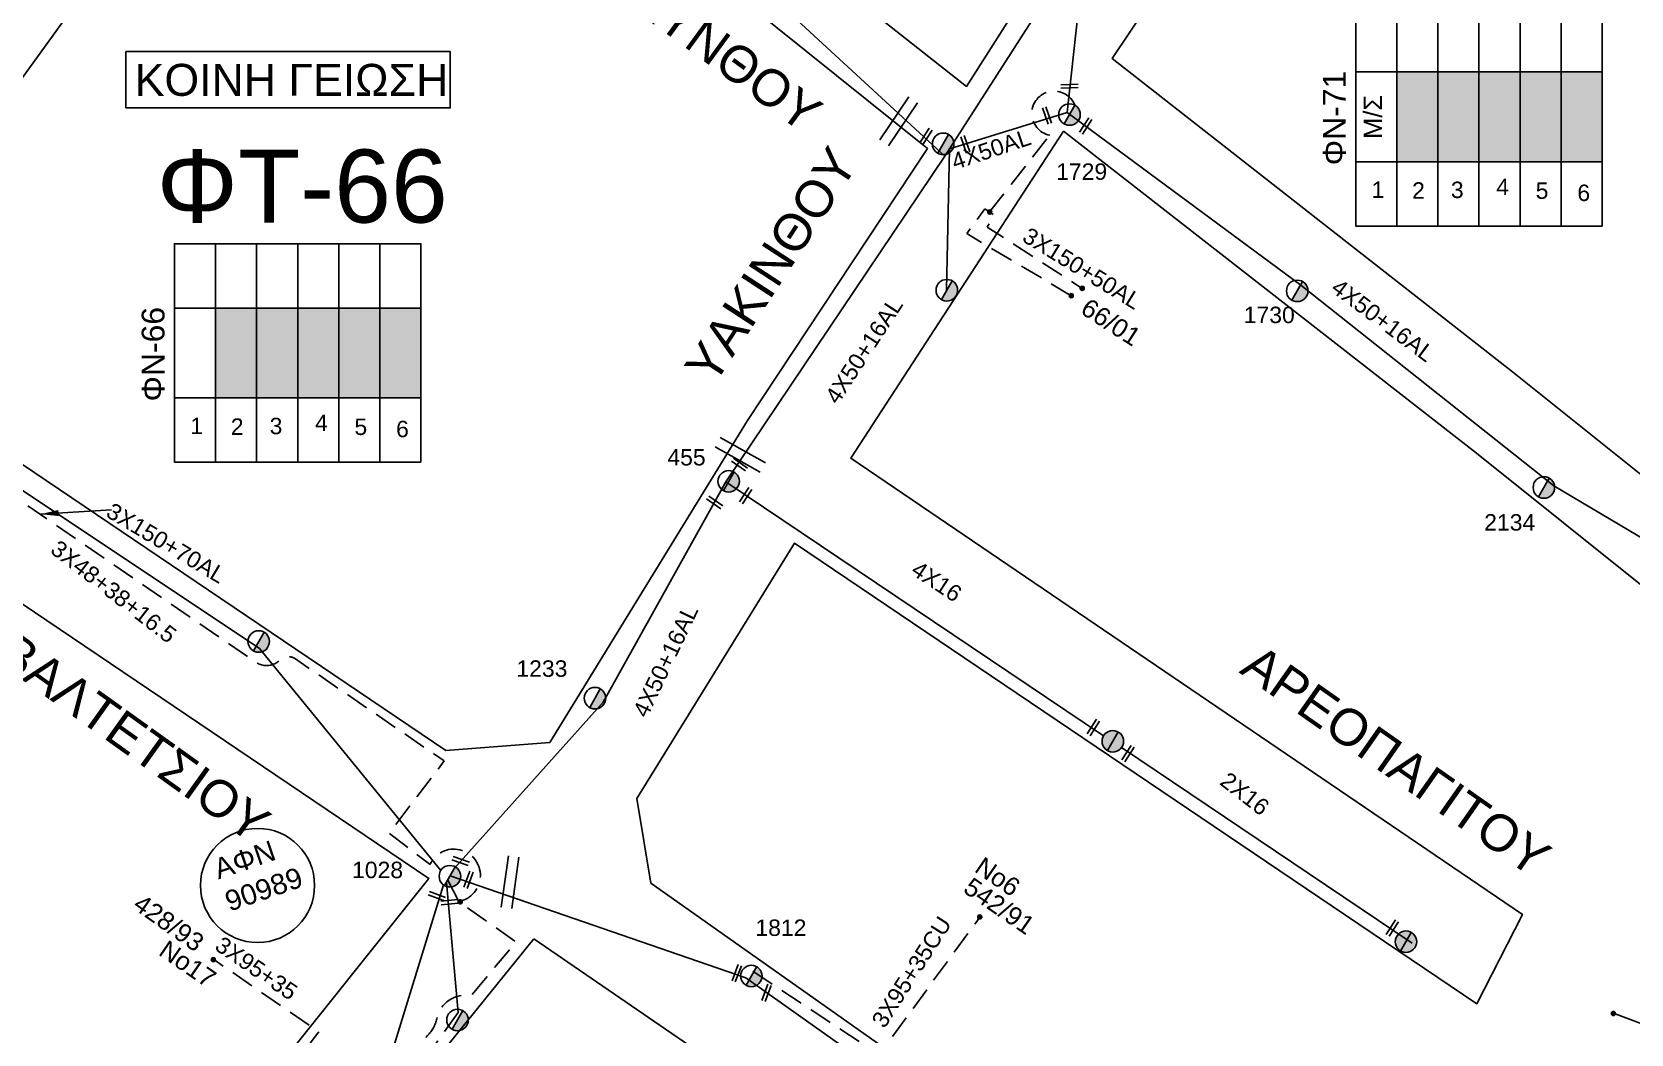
# Model space of a CAD drawing. Header units: millimetres. Extents: x 5010 to 7184, y -101 to 935.
# Drawn here: x 6475.4 to 6650.5, y 704.7 to 814.5 of the extents above; entities that cross this region are included whole.
import ezdxf
from ezdxf.enums import TextEntityAlignment as Align

# ---------------------------------------------------------------- set-up
doc = ezdxf.new("R2010")
doc.units = ezdxf.units.MM
doc.linetypes.add('DASHED', pattern=[19.05, 12.7, -6.35])
for name, color, linetype in [('Άγνωστα', 7, 'Continuous'), ('Ασφαλειοκιβώτια Χ.Τ 6 αναχωρήσεων', 7, 'Continuous'), ('Γέφυρες Εναερίου Δικτύου', 7, 'Continuous'), ('Γυμνά εναέρια ΧΤ (3Φ)   4x50AL', 7, 'Continuous'), ('Γυμνά εναέρια ΧΤ και ΦΟΠ (3Φ)   4x50+16AL', 7, 'Continuous'), ('Εναέρια παροχή ΧΤ 4x16', 7, 'SYN_LINE'), ('Επιγραφές - Σχήματα', 7, 'Continuous'), ('Καλώδια ΧΤ   3x150+50AL', 7, 'DASHED'), ('Καλώδια ΧΤ   3x150+70AL', 7, 'DASHED'), ('Καλώδια ΧΤ   3x48+38+16.5', 7, 'DASHED'), ('Καλώδια ΧΤ   3x95+35CU', 7, 'DASHED'), ('Μηχανική τομή', 7, 'Continuous'), ('Στύλος Ξύλινος', 7, 'Continuous'), ('Στύλος Ξύλινος @ 1', 7, 'Continuous'), ('Στύλος ΦΜ', 7, 'Continuous'), ('Στύλος ΦΜ @ 1', 7, 'Continuous'), ('Συνδέσεις', 7, 'Continuous'), ('Συνεστραμμένα ΧΤ   3x70+54.6+25AL', 7, 'SYN_LINE'), ('Τομή', 7, 'Continuous'), ('Υπόβαθρο ΔΕΗ', 7, 'Continuous')]:
    doc.layers.add(name, color=color, linetype=linetype)
doc.styles.get("Standard").update_dxf_attribs({"font": 'arial.ttf'})
doc.linetypes.add('SYN_LINE', pattern='A,0.5,-0.0001,["/\\/\\/\\/",Standard,S=0.1,R=0,X=0,Y=-0.05],-0.25', length=0.7501)
doc.dimstyles.new('ISO-25', dxfattribs={"dimtxt": 2.5, "dimasz": 2.5, "dimexe": 1.25, "dimexo": 0.625, "dimtad": 1, "dimtxsty": 'Standard', "dimcen": 2.5, "dimaunit": 2, "dimazin": 0, "dimtfac": 1, "dimtmove": 0, "dimatfit": 3, "dimfxl": 1, "dimarcsym": 0})

# ---------------------------------------------------------------- blocks, each defined once
blk = doc.blocks.new('ΑΣΦΑΛΕΙΟΚΙΒΩΤΙΟ ΥΠΟΣΤΑΘΜΟΥ 6 ΑΝΑΧΩΡΗΣΕΩΝ')
at = {"layer": 'Ασφαλειοκιβώτια Χ.Τ 6 αναχωρήσεων', "ltscale": 40}
for p, q in [((-23.91, 27), (23.91, 27)), ((-9.83, 27), (-9.83, -27)), ((9.83, 27), (9.83, -27)), ((-23.91, 18), (23.91, 18)), ((-23.91, 9), (23.91, 9)), ((-23.91, 0), (23.91, 0)), ((-23.91, -9), (23.91, -9)), ((-23.91, -18), (23.91, -18))]:
    blk.add_line(p, q, dxfattribs=at)
at = {"layer": 'Ασφαλειοκιβώτια Χ.Τ 6 αναχωρήσεων'}
blk.add_lwpolyline([(-23.91, -27), (23.91, -27), (23.91, 27), (-23.91, 27)], close=True, dxfattribs=at)
for s, p in [('1', (-17.75, 23.52)), ('2', (-17.93, 14.66)), ('3', (-17.79, 6.15)), ('4', (-17.11, -3.79)), ('5', (-17.96, -12.42)), ('6', (-18.44, -21.55))]:
    blk.add_text(s, height=3.6, rotation=270, dxfattribs=at).set_placement(p)
at = {"layer": 'Ασφαλειοκιβώτια Χ.Τ 6 αναχωρήσεων', "ltscale": 40}
for tag, height, p in [('ΟΝΟΜΑ', 5, (-0.27, 31.68)), ('ΚΕΙΜΕΝΟ 1', 2, (16.95, 22.41)), ('ΚΕΙΜΕΝΟ 2', 2, (16.95, 13.71)), ('ΚΕΙΜΕΝΟ 3', 2, (16.95, 4.31)), ('ΚΕΙΜΕΝΟ 4', 2, (16.95, -4.67)), ('ΚΕΙΜΕΝΟ 5', 2, (16.95, -13.51)), ('ΚΕΙΜΕΝΟ 6', 2, (16.95, -22.43)), ('ΣΧ', 2, (-0.21, -29.21))]:
    blk.add_attdef(tag, text='', height=height, dxfattribs=at).set_placement(p, align=Align.MIDDLE_CENTER)
blk = doc.blocks.new('ΥΠΑΡΧΩΝ ΤΣΙΜΕΝΤΕΝΙΟΣ ΣΤΥΛΟΣ')
at = {"layer": 'Στύλος ΦΜ'}
blk.add_hatch(color=256, dxfattribs=at).paths.add_polyline_path([(-1.29, -2.28, 0.574793), (2.62, 0, 0.268822), (1.3, 2.27)])
blk.add_line((-1.29, -2.28), (1.3, 2.27), dxfattribs=at)
blk.add_circle((0, 0), 2.62, dxfattribs=at)
at = {"layer": 'Στύλος ΦΜ', "flags": 4}
for tag, p in [('ΑΡΙΘΜΟΣ', (-4.68, 8.05)), ('ΤΥΠΟΣ', (-4.91, 3.03))]:
    blk.add_attdef(tag, p, '', height=4, dxfattribs=at)
blk = doc.blocks.new('ΤΟΜΗ')
at = {"layer": 'Τομή', "ltscale": 40}
for p, q in [((-5.68, 0), (5.68, 0)), ((5.68, -2.33), (-5.68, -2.33))]:
    blk.add_line(p, q, dxfattribs=at)
blk = doc.blocks.new('ΥΠΑΡΧΩΝ ΞΥΛΙΝΟΣ ΣΤΥΛΟΣ')
at = {"layer": 'Στύλος Ξύλινος'}
h = blk.add_hatch(color=7, dxfattribs=at)
h.paths.add_polyline_path([(-2.62, 0, 0.270008), (-1.29, -2.28), (1.3, 2.27, 0.576266)])
h.paths.add_polyline_path([(-1.29, -2.28, 0.574793), (2.62, 0, 0.268822), (1.3, 2.27)])
at = {"layer": 'Στύλος Ξύλινος', "color": 7}
blk.add_line((-1.29, -2.28), (1.3, 2.27), dxfattribs=at)
blk.add_circle((0, 0), 2.62, dxfattribs=at)
at = {"layer": 'Στύλος Ξύλινος', "flags": 4}
for tag, p in [('ΑΡΙΘΜΟΣ', (-4.91, 8.6)), ('ΤΥΠΟΣ', (-4.85, 3.39))]:
    blk.add_attdef(tag, p, '', height=4, dxfattribs=at)
blk = doc.blocks.new('ΜΗΧΑΝΙΚΗ ΤΟΜΗ')
at = {"layer": 'Μηχανική τομή', "ltscale": 40}
for p, q in [((-1.89, 0.78), (1.89, 0.78)), ((1.89, 0), (-1.89, 0))]:
    blk.add_line(p, q, dxfattribs=at)
blk = doc.blocks.new('_ΣΥΝΔΕΣΗ')
at = {"layer": 'Συνδέσεις', "linetype": 'SYN_LINE', "ltscale": 40}
blk.add_hatch(color=256, dxfattribs=at).paths.add_polyline_path([(0.5, -0.01, 1), (-0.5, -0.01, 1)])
at = {"layer": 'Συνδέσεις'}
blk.add_circle((0, -0.01), 0.5, dxfattribs=at)

msp = doc.modelspace()

# ---------------------------------------------------------------- hatches: boundary and pattern name
at = {"layer": 'Ασφαλειοκιβώτια Χ.Τ 6 αναχωρήσεων'}
for color, points in [(2, [(6624.87, 810.09), (6624.87, 800.26), (6629.37, 800.26), (6629.37, 810.09)]), (1, [(6629.37, 810.09), (6629.37, 800.26), (6633.87, 800.26), (6633.87, 810.09)]), (173, [(6633.87, 810.09), (6633.87, 800.26), (6638.37, 800.26), (6638.37, 810.09)]), (6, [(6638.37, 810.09), (6638.37, 800.26), (6642.87, 800.26), (6642.87, 810.09)]), (85, [(6642.87, 810.09), (6642.87, 800.26), (6647.37, 800.26), (6647.37, 810.09)]), (173, [(6495.48, 784.23), (6495.48, 774.4), (6499.98, 774.4), (6499.98, 784.23)]), (30, [(6499.98, 784.23), (6499.98, 774.4), (6504.48, 774.4), (6504.48, 784.23)]), (151, [(6504.48, 784.23), (6504.48, 774.4), (6508.98, 774.4), (6508.98, 784.23)]), (85, [(6508.98, 784.23), (6508.98, 774.4), (6513.48, 774.4), (6513.48, 784.23)]), (27, [(6513.48, 784.23), (6513.48, 774.4), (6517.98, 774.4), (6517.98, 784.23)])]:
    msp.add_hatch(color=color, dxfattribs=at).paths.add_polyline_path(points)

# ---------------------------------------------------------------- linework, layer by layer
at = {"layer": 'Άγνωστα'}
msp.add_circle((6500.08, 721.01), 6.25, dxfattribs=at)
at = {"layer": 'Γέφυρες Εναερίου Δικτύου', "color": 85, "flags": 128}
msp.add_lwpolyline([(6588.76, 805.66), (6590.88, 825.06)], dxfattribs=at)
at = {"layer": 'Γέφυρες Εναερίου Δικτύου', "color": 85, "linetype": 'DASHED', "ltscale": 0.2, "flags": 128}
msp.add_lwpolyline([(6580.27, 794.76), (6586.85, 803.17)], dxfattribs=at)
at = {"layer": 'Γέφυρες Εναερίου Δικτύου', "color": 85, "linetype": 'SYN_LINE', "ltscale": 20, "flags": 128}
msp.add_lwpolyline([(6575.55, 786.25), (6575.89, 801.66)], dxfattribs=at)
at = {"layer": 'Γέφυρες Εναερίου Δικτύου', "color": 27, "flags": 128}
msp.add_lwpolyline([(6520.77, 721.34), (6522.06, 707.08)], dxfattribs=at)
at = {"layer": 'Γέφυρες Εναερίου Δικτύου', "color": 85, "linetype": 'DASHED', "ltscale": 0.2}
msp.add_arc((6587.33, 805.56), 2.44, 21.2289, 258.7164, dxfattribs=at)
at = {"layer": 'Γυμνά εναέρια ΧΤ (3Φ)   4x50AL', "color": 85, "flags": 128}
msp.add_lwpolyline([(6575.89, 801.66), (6588.76, 805.66), (6614.37, 786.76), (6642.06, 764.77), (6666.63, 750.2), (6711.27, 714.27)], dxfattribs=at)
at = {"layer": 'Γυμνά εναέρια ΧΤ και ΦΟΠ (3Φ)   4x50+16AL', "color": 151}
msp.add_line((6549.73, 824.48), (6575.38, 800.86), dxfattribs=at)
at = {"layer": 'Γυμνά εναέρια ΧΤ και ΦΟΠ (3Φ)   4x50+16AL', "color": 6, "flags": 128}
msp.add_lwpolyline([(6551.37, 765.21), (6575.38, 800.86), (6590.88, 825.06), (6611.26, 857.54)], dxfattribs=at)
at = {"layer": 'Γυμνά εναέρια ΧΤ και ΦΟΠ (3Φ)   4x50+16AL', "color": 27, "flags": 128}
msp.add_lwpolyline([(6521.65, 722.89), (6537.92, 741.09), (6551.37, 765.21)], dxfattribs=at)
at = {"layer": 'Γυμνά εναέρια ΧΤ και ΦΟΠ (3Φ)   4x50+16AL', "color": 85, "flags": 128}
msp.add_lwpolyline([(6442.9, 609.61), (6468.88, 643.54), (6502.47, 683.84), (6512.86, 696.39), (6520.44, 721.08)], dxfattribs=at)
at = {"layer": 'Εναέρια παροχή ΧΤ 4x16', "color": 27, "linetype": 'SYN_LINE', "ltscale": 20, "flags": 128}
for points in [[(6551.37, 765.21), (6592.75, 737.41)], [(6594.7, 736.1), (6626.56, 714.69)]]:
    msp.add_lwpolyline(points, dxfattribs=at)
at = {"layer": 'Επιγραφές - Σχήματα', "color": 190}
msp.add_lwpolyline([(6485.67, 806.15), (6521.18, 806.15), (6521.18, 812.33), (6485.67, 812.33)], close=True, dxfattribs=at)
at = {"layer": 'Καλώδια ΧΤ   3x150+50AL', "color": 85, "linetype": 'DASHED', "ltscale": 0.2, "flags": 128}
msp.add_lwpolyline([(6589.21, 785.59), (6577.76, 792.39), (6579.76, 795.11), (6580.8, 794.39), (6580, 793.11), (6590.41, 786.39)], dxfattribs=at)
at = {"layer": 'Καλώδια ΧΤ   3x150+70AL', "color": 85, "linetype": 'DASHED', "ltscale": 0.2, "flags": 128}
for points in [[(6455.41, 775.87, 0.730273), (6459.78, 771.86, -0.337283), (6461.24, 771.68), (6470.38, 765.48, -0.210548), (6471.29, 764.02, 0.560841), (6472.99, 763.29, -0.381122), (6474.09, 763.16), (6499.91, 745.44, 0.270162), (6501.97, 745.29), (6502.83, 745.85, -0.27513), (6504.11, 745.9), (6520.53, 734.64), (6514.48, 726.73), (6518.97, 723.3)], [(6520.91, 721.58), (6522.11, 719.26), (6528.39, 714.82), (6523.47, 708.94, 0.410463), (6519.71, 706.42, -0.154943), (6518.69, 704.57), (6515.16, 699.98, -0.208704), (6513.72, 699.18, 0.101426), (6512.51, 698.81), (6501.64, 684.57), (6516.68, 673.79)]]:
    msp.add_lwpolyline(points, format="xyb", dxfattribs=at)
at = {"layer": 'Καλώδια ΧΤ   3x150+70AL', "color": 27, "linetype": 'DASHED', "ltscale": 0.2, "flags": 128}
msp.add_lwpolyline([(6522.06, 707.08), (6517.45, 700.73), (6531.51, 689.74)], dxfattribs=at)
at = {"layer": 'Καλώδια ΧΤ   3x150+70AL', "color": 85, "linetype": 'DASHED', "ltscale": 0.2}
msp.add_arc((6521.6, 722.1), 2.89, 280.2074, 155.5279, dxfattribs=at)
at = {"layer": 'Καλώδια ΧΤ   3x48+38+16.5', "color": 27, "linetype": 'Continuous', "ltscale": 0.2, "flags": 128}
msp.add_lwpolyline([(6472.77, 765.32), (6500.31, 746.95), (6520.16, 722.64)], dxfattribs=at)
at = {"layer": 'Καλώδια ΧΤ   3x95+35CU', "color": 2, "linetype": 'DASHED', "ltscale": 0.2, "flags": 128}
msp.add_lwpolyline([(6554.33, 711.61), (6568.16, 702.48), (6579.24, 717.58)], dxfattribs=at)
at = {"layer": 'Καλώδια ΧΤ   3x95+35CU', "color": 85, "linetype": 'DASHED', "ltscale": 0.2, "flags": 128}
msp.add_lwpolyline([(6501.94, 698.46), (6501.29, 699.82, -0.62804), (6502.09, 700.82), (6503.35, 700.41), (6506.8, 704.97), (6495.27, 712.92)], format="xyb", dxfattribs=at)
at = {"layer": 'Συνεστραμμένα ΧΤ   3x70+54.6+25AL', "color": 2, "linetype": 'SYN_LINE', "ltscale": 20}
msp.add_line((6553.58, 710.89), (6584.61, 688.94), dxfattribs=at)
at = {"layer": 'Συνεστραμμένα ΧΤ   3x70+54.6+25AL', "color": 2, "linetype": 'SYN_LINE', "ltscale": 20, "flags": 128}
msp.add_lwpolyline([(6553.58, 710.89), (6521.19, 722.07)], dxfattribs=at)
at = {"layer": 'Συνεστραμμένα ΧΤ   3x70+54.6+25AL', "color": 30, "linetype": 'SYN_LINE', "ltscale": 20, "flags": 128}
msp.add_lwpolyline([(6686.1, 682.43), (6659.2, 703.06), (6648.5, 707.05)], dxfattribs=at)
at = {"layer": 'Υπόβαθρο ΔΕΗ', "flags": 128}
for points in [[(6521.12, 871.37), (6512.34, 860.33), (6548, 832.31), (6561.56, 821.29), (6577.74, 808.51), (6585.3, 820.42), (6549.13, 849)], [(6521.12, 871.37), (6512.34, 860.33), (6548, 832.31), (6561.56, 821.29), (6577.74, 808.51), (6585.3, 820.42), (6549.13, 849)], [(6619.85, 850.57), (6649.21, 835.56), (6665.09, 823.8), (6730.61, 769.97), (6730.19, 757.08), (6705.04, 721.01), (6656.71, 761.93), (6637.54, 777.27), (6593.68, 811.58)], [(6619.85, 850.57), (6649.21, 835.56), (6665.09, 823.8), (6730.61, 769.97), (6730.19, 757.08), (6705.04, 721.01), (6656.71, 761.93), (6637.54, 777.27), (6593.68, 811.58)], [(6588.36, 803.6), (6633.6, 768.35), (6662.2, 745.46), (6701.34, 713.12), (6682.8, 670.01), (6674.89, 651.35), (6649.23, 646.03), (6570.23, 702.17), (6543.17, 721.26), (6541.63, 730.52), (6558.88, 758.49), (6633.65, 708.05), (6638.63, 717.83), (6565.06, 767.8)], [(6588.36, 803.6), (6633.6, 768.35), (6662.2, 745.46), (6701.34, 713.12), (6682.8, 670.01), (6674.89, 651.35), (6649.23, 646.03), (6570.23, 702.17), (6543.17, 721.26), (6541.63, 730.52), (6558.88, 758.49), (6633.65, 708.05), (6638.63, 717.83), (6565.06, 767.8)]]:
    msp.add_lwpolyline(points, close=True, dxfattribs=at)
for points in [[(6507.3, 853.56), (6543.56, 825.72), (6573.48, 801.71), (6553.73, 771.94), (6532.08, 736.66), (6520.69, 735.79), (6453.72, 781), (6492.77, 834.99), (6507.3, 853.56)], [(6507.3, 853.56), (6543.56, 825.72), (6573.48, 801.71), (6553.73, 771.94), (6532.08, 736.66), (6520.69, 735.79), (6453.72, 781), (6492.77, 834.99), (6507.3, 853.56)], [(6444.92, 771.67), (6518.85, 721.76), (6465.18, 654.71), (6393.34, 711.3)], [(6444.92, 771.67), (6518.85, 721.76), (6465.18, 654.71), (6393.34, 711.3)], [(6530.33, 715.15), (6615.24, 656.94), (6628.66, 640.25), (6625.04, 632.72), (6437.52, 589.03), (6434.2, 595.96), (6484.11, 658.05), (6530.33, 715.15)], [(6530.33, 715.15), (6615.24, 656.94), (6628.66, 640.25), (6625.04, 632.72), (6437.52, 589.03), (6434.2, 595.96), (6484.11, 658.05), (6530.33, 715.15)]]:
    msp.add_lwpolyline(points, dxfattribs=at)

# ---------------------------------------------------------------- block references
at = {"layer": 'Ασφαλειοκιβώτια Χ.Τ 6 αναχωρήσεων', "xscale": 0.5, "yscale": 0.5, "zscale": 0.5, "rotation": 90}
for p, values in [((6633.87, 805.18), {'ΟΝΟΜΑ': 'ΦΝ-71'}), ((6504.48, 779.32), {'ΟΝΟΜΑ': 'ΦΝ-66'})]:
    msp.add_blockref('ΑΣΦΑΛΕΙΟΚΙΒΩΤΙΟ ΥΠΟΣΤΑΘΜΟΥ 6 ΑΝΑΧΩΡΗΣΕΩΝ', p, dxfattribs=at).add_auto_attribs(values)
at = {"layer": 'Μηχανική τομή'}
for p, xscale, yscale, zscale, rotation in [((6589.03, 808.34), 0.4999999999997292, 0.4999999999997292, 0.4999999999997292, 2.164286718858436), ((6586.74, 805.39), 0.5000000000001862, 0.5000000000001862, 0.5000000000001862, 109.4197315534257), ((6590.96, 804.08), 0.5000000000003301, 0.5000000000003301, 0.5000000000003301, 57.30812533045598), ((6573.47, 802.93), 0.5000000000003301, 0.5000000000003301, 0.5000000000003301, 57.30812533045598), ((6577.78, 802.24), 0.5000000000001862, 0.5000000000001862, 0.5000000000001862, 109.4197315534257), ((6552.99, 767.26), 0.5000000000002675, 0.5000000000002675, 0.5000000000002675, 144.9209365044069), ((6553.72, 763.59), 0.5000000000003301, 0.5000000000003301, 0.5000000000003301, 57.30812533045598), ((6550.27, 763.11), 0.5000000000002675, 0.5000000000002675, 0.5000000000002675, 144.9209365044069), ((6591.79, 738.2), 0.5000000000003301, 0.5000000000003301, 0.5000000000003301, 57.30812533045598), ((6595.6, 735.34), 0.5000000000003301, 0.5000000000003301, 0.5000000000003301, 57.30812533045598), ((6522.39, 723.87), 0.5000000000002522, 0.5000000000002522, 0.5000000000002522, 160.6327049128705), ((6523.01, 721.71), 0.5000000000002665, 0.5000000000002665, 0.5000000000002665, 248.9220412327135), ((6519.79, 720.02), 0.5000000000002522, 0.5000000000002522, 0.5000000000002522, 160.6327049128705), ((6521.09, 719.38), 0.5000000000002826, 0.5000000000002826, 0.5000000000002826, 185.6391704260353), ((6624.53, 716.24), 0.5000000000003301, 0.5000000000003301, 0.5000000000003301, 57.30812533045598), ((6552.39, 711.46), 0.5000000000002665, 0.5000000000002665, 0.5000000000002665, 248.9220412327135), ((6555.64, 709.31), 0.5000000000002665, 0.5000000000002665, 0.5000000000002665, 248.9220412327135)]:
    msp.add_blockref('ΜΗΧΑΝΙΚΗ ΤΟΜΗ', p, dxfattribs=dict(at, xscale=xscale, yscale=yscale, zscale=zscale, rotation=rotation))
at = {"layer": 'Στύλος Ξύλινος @ 1', "ltscale": 40, "xscale": 0.4499999999998181, "yscale": 0.4499999999998181, "zscale": 0.4499999999998181}
for p in [(6593.76, 736.8), (6625.87, 714.85)]:
    msp.add_blockref('ΥΠΑΡΧΩΝ ΞΥΛΙΝΟΣ ΣΤΥΛΟΣ', p, dxfattribs=at)
at = {"layer": 'Στύλος ΦΜ @ 1', "ltscale": 40}
ref = msp.add_blockref('ΥΠΑΡΧΩΝ ΤΣΙΜΕΝΤΕΝΙΟΣ ΣΤΥΛΟΣ', (6589.02, 805.43), dxfattribs=dict(at, xscale=0.4499999999998181, yscale=0.4499999999998181, zscale=0.4499999999998181))
ref.add_attrib('ΤΥΠΟΣ', '1729', (6587.55, 798.28), dxfattribs={"layer": 'Στύλος ΦΜ', "height": 1.8, "flags": 4})
ref = msp.add_blockref('ΥΠΑΡΧΩΝ ΤΣΙΜΕΝΤΕΝΙΟΣ ΣΤΥΛΟΣ', (6589.02, 805.43), dxfattribs=dict(at, xscale=0.4499999999998181, yscale=0.4499999999998181, zscale=0.4499999999998181))
ref.add_attrib('ΤΥΠΟΣ', '1729', (6587.55, 798.28), dxfattribs={"layer": 'Στύλος ΦΜ', "height": 1.8, "flags": 4})
at = {"layer": 'Στύλος ΦΜ @ 1', "ltscale": 40, "xscale": 0.4499999999998181, "yscale": 0.4499999999998181, "zscale": 0.4499999999998181}
for p in [(6575.18, 802.22), (6575.18, 802.22), (6575.58, 786.19), (6500.21, 747.73), (6500.21, 747.73), (6521.98, 706.28), (6521.98, 706.28)]:
    msp.add_blockref('ΥΠΑΡΧΩΝ ΤΣΙΜΕΝΤΕΝΙΟΣ ΣΤΥΛΟΣ', p, dxfattribs=at)
at = {"layer": 'Στύλος ΦΜ @ 1', "ltscale": 40}
ref = msp.add_blockref('ΥΠΑΡΧΩΝ ΤΣΙΜΕΝΤΕΝΙΟΣ ΣΤΥΛΟΣ', (6613.96, 786.12), dxfattribs=dict(at, xscale=0.4499999999998181, yscale=0.4499999999998181, zscale=0.4499999999998181))
ref.add_attrib('ΤΥΠΟΣ', '1730', (6608.1, 782.59), dxfattribs={"layer": 'Στύλος ΦΜ', "height": 1.8, "flags": 4})
ref = msp.add_blockref('ΥΠΑΡΧΩΝ ΤΣΙΜΕΝΤΕΝΙΟΣ ΣΤΥΛΟΣ', (6613.96, 786.12), dxfattribs=dict(at, xscale=0.4499999999998181, yscale=0.4499999999998181, zscale=0.4499999999998181))
ref.add_attrib('ΤΥΠΟΣ', '1730', (6608.1, 782.59), dxfattribs={"layer": 'Στύλος ΦΜ', "height": 1.8, "flags": 4})
ref = msp.add_blockref('ΥΠΑΡΧΩΝ ΤΣΙΜΕΝΤΕΝΙΟΣ ΣΤΥΛΟΣ', (6551.69, 765.27), dxfattribs=dict(at, xscale=0.4499999999998181, yscale=0.4499999999998181, zscale=0.4499999999998181))
ref.add_attrib('ΤΥΠΟΣ', '455', (6544.97, 767), dxfattribs={"layer": 'Στύλος ΦΜ', "height": 1.8, "flags": 4})
ref = msp.add_blockref('ΥΠΑΡΧΩΝ ΤΣΙΜΕΝΤΕΝΙΟΣ ΣΤΥΛΟΣ', (6551.69, 765.27), dxfattribs=dict(at, xscale=0.4499999999998181, yscale=0.4499999999998181, zscale=0.4499999999998181))
ref.add_attrib('ΤΥΠΟΣ', '455', (6544.97, 767), dxfattribs={"layer": 'Στύλος ΦΜ', "height": 1.8, "flags": 4})
ref = msp.add_blockref('ΥΠΑΡΧΩΝ ΤΣΙΜΕΝΤΕΝΙΟΣ ΣΤΥΛΟΣ', (6640.98, 764.59), dxfattribs=dict(at, xscale=0.4499999999998181, yscale=0.4499999999998181, zscale=0.4499999999998181))
ref.add_attrib('ΤΥΠΟΣ', '2134', (6634.44, 759.87), dxfattribs={"layer": 'Στύλος ΦΜ', "height": 1.8, "flags": 4})
ref = msp.add_blockref('ΥΠΑΡΧΩΝ ΤΣΙΜΕΝΤΕΝΙΟΣ ΣΤΥΛΟΣ', (6640.98, 764.59), dxfattribs=dict(at, xscale=0.4499999999998181, yscale=0.4499999999998181, zscale=0.4499999999998181))
ref.add_attrib('ΤΥΠΟΣ', '2134', (6634.44, 759.87), dxfattribs={"layer": 'Στύλος ΦΜ', "height": 1.8, "flags": 4})
ref = msp.add_blockref('ΥΠΑΡΧΩΝ ΤΣΙΜΕΝΤΕΝΙΟΣ ΣΤΥΛΟΣ', (6537.04, 741.52), dxfattribs=dict(at, xscale=0.4499999999998181, yscale=0.4499999999998181, zscale=0.4499999999998181))
ref.add_attrib('ΤΥΠΟΣ', '1233', (6528.43, 743.86), dxfattribs={"layer": 'Στύλος ΦΜ', "height": 1.8, "flags": 4})
ref = msp.add_blockref('ΥΠΑΡΧΩΝ ΤΣΙΜΕΝΤΕΝΙΟΣ ΣΤΥΛΟΣ', (6521.15, 722.02), dxfattribs=dict(at, xscale=0.4499999999998181, yscale=0.4499999999998181, zscale=0.4499999999998181))
ref.add_attrib('ΤΥΠΟΣ', '1028', (6510.43, 721.81), dxfattribs={"layer": 'Στύλος ΦΜ', "height": 1.8, "flags": 4})
ref = msp.add_blockref('ΥΠΑΡΧΩΝ ΤΣΙΜΕΝΤΕΝΙΟΣ ΣΤΥΛΟΣ', (6521.15, 722.02), dxfattribs=dict(at, xscale=0.4499999999998181, yscale=0.4499999999998181, zscale=0.4499999999998181))
ref.add_attrib('ΤΥΠΟΣ', '1028', (6510.43, 721.81), dxfattribs={"layer": 'Στύλος ΦΜ', "height": 1.8, "flags": 4})
ref = msp.add_blockref('ΥΠΑΡΧΩΝ ΤΣΙΜΕΝΤΕΝΙΟΣ ΣΤΥΛΟΣ', (6554.17, 711.1), dxfattribs=dict(at, xscale=0.4499999999998181, yscale=0.4499999999998181, zscale=0.4499999999998181))
ref.add_attrib('ΤΥΠΟΣ', '1812', (6554.61, 715.48), dxfattribs={"layer": 'Στύλος ΦΜ', "height": 1.8, "flags": 4})
ref = msp.add_blockref('ΥΠΑΡΧΩΝ ΤΣΙΜΕΝΤΕΝΙΟΣ ΣΤΥΛΟΣ', (6554.17, 711.1), dxfattribs=dict(at, xscale=0.4499999999998181, yscale=0.4499999999998181, zscale=0.4499999999998181))
ref.add_attrib('ΤΥΠΟΣ', '1812', (6554.61, 715.48), dxfattribs={"layer": 'Στύλος ΦΜ', "height": 1.8, "flags": 4})
at = {"layer": 'Συνδέσεις', "xscale": 0.4500000000000455, "yscale": 0.4500000000000455, "zscale": 0.4500000000000455}
for p in [(6580.28, 794.76), (6590.41, 786.4), (6589.21, 785.6), (6522.28, 719.22), (6579.19, 717.57), (6495.23, 712.89), (6648.58, 706.99)]:
    msp.add_blockref('_ΣΥΝΔΕΣΗ', p, dxfattribs=at)
at = {"layer": 'Τομή'}
for p, xscale, yscale, zscale, rotation in [((6569.82, 805.02), 0.4999999999999611, 0.4999999999999611, 0.4999999999999611, 55.98089300530741), ((6569.82, 805.02), 0.4999999999999611, 0.4999999999999611, 0.4999999999999611, 55.98089300530741), ((6553.24, 768.68), 0.5000000000000444, 0.5000000000000444, 0.5000000000000444, 330.6137146779951), ((6553.24, 768.68), 0.5000000000000444, 0.5000000000000444, 0.5000000000000444, 330.6137146779951), ((6527.17, 721.45), 0.49999999999995, 0.49999999999995, 0.49999999999995, 82.06055209505705), ((6527.17, 721.45), 0.49999999999995, 0.49999999999995, 0.49999999999995, 82.06055209505705)]:
    msp.add_blockref('ΤΟΜΗ', p, dxfattribs=dict(at, xscale=xscale, yscale=yscale, zscale=zscale, rotation=rotation))

# ---------------------------------------------------------------- texts
at = {"layer": 'Γυμνά εναέρια ΧΤ (3Φ)   4x50AL'}
msp.add_text('4X50AL', height=1.8, rotation=18.4186, dxfattribs=at).set_placement((6580.43, 801.63), align=Align.MIDDLE)
at = {"layer": 'Γυμνά εναέρια ΧΤ και ΦΟΠ (3Φ)   4x50+16AL'}
for rotation, p in [(323.1505, (6623.36, 782.9)), (56.8066, (6566.5, 779.6)), (64.5155, (6544.76, 745.61))]:
    msp.add_text('4X50+16AL', height=1.8, rotation=rotation, dxfattribs=at).set_placement(p, align=Align.MIDDLE)
at = {"layer": 'Εναέρια παροχή ΧΤ 4x16', "ltscale": 20}
for s, rotation, p in [('4X16', 326.6587, (6574.48, 754.31)), ('2X16', 322.1514, (6608.23, 731.06))]:
    msp.add_text(s, height=1.8, rotation=rotation, dxfattribs=at).set_placement(p, align=Align.MIDDLE)
at = {"layer": 'Επιγραφές - Σχήματα', "linetype": 'DASHED', "ltscale": 0.2, "attachment_point": 1}
for s, insert, char_height, width, rotation in [('ΔΙΟΝ. ΖΑΚΥΝΘΟΥ', (6523.69, 834.77), 4, 50.9834, 323.739), ('Μ/Σ', (6621.25, 802.76), 2, 3.582, 90), ('ΥΑΚΙΝΘΟΥ', (6546.68, 777.8), 4, 17.2922, 56.876), ('66/01', (6591.17, 785.43), 2, 17.7581, 327.1372), ('ΒΑΛΤΕΤΣΙΟΥ', (6473.51, 748.99), 4, 50.9834, 324.4045), ('ΑΡΕΟΠΑΓΙΤΟΥ', (6609.81, 747.64), 4, 50.9834, 324.9636), ('Νο6', (6579.62, 724.25), 2, 17.7581, 325.4248), ('542/91', (6578.38, 722.01), 2, 17.7581, 325.4248), ('428/93', (6487.46, 720.2), 2, 17.7581, 324.7843), ('Νο17', (6490.25, 715.13), 2, 17.7581, 325.47)]:
    msp.add_mtext(s, dxfattribs=dict(at, insert=insert, char_height=char_height, width=width, rotation=rotation))
at = {"layer": 'Επιγραφές - Σχήματα', "color": 190, "insert": (6486.62, 810.98), "char_height": 3.5, "width": 35.1311, "attachment_point": 1}
msp.add_mtext('KOINH ΓΕΙΩΣΗ', dxfattribs=at)
at = {"layer": 'Επιγραφές - Σχήματα', "linetype": 'DASHED', "ltscale": 0.2, "insert": (6489.02, 801.6), "char_height": 8, "width": 24.9768, "attachment_point": 1}
msp.add_mtext('ΦΤ-66', dxfattribs=at)
at = {"layer": 'Επιγραφές - Σχήματα', "insert": (6495.06, 723.78), "char_height": 2.244, "width": 117.9872, "attachment_point": 1, "rotation": 18.9876}
msp.add_mtext('ΑΦΝ\\P90989', dxfattribs=at)
at = {"layer": 'Καλώδια ΧΤ   3x150+50AL', "ltscale": 0.2}
msp.add_text('3X150+50AL', height=1.8, rotation=328.4169, dxfattribs=at).set_placement((6590.4, 788.59), align=Align.MIDDLE)
at = {"layer": 'Καλώδια ΧΤ   3x150+70AL', "ltscale": 0.2}
msp.add_text('3X150+70AL', height=1.8, rotation=329.202, dxfattribs=at).set_placement((6490.08, 758.51), align=Align.MIDDLE)
at = {"layer": 'Καλώδια ΧΤ   3x48+38+16.5', "ltscale": 0.2}
msp.add_text('3X48+38+16.5', height=1.8, rotation=322.2106, dxfattribs=at).set_placement((6484.33, 753.19), align=Align.MIDDLE)
at = {"layer": 'Καλώδια ΧΤ   3x95+35CU', "ltscale": 0.2}
for s, rotation, p in [('3X95+35CU', 57.3306, (6571.71, 711.54)), ('3X95+35', 325.6793, (6499.96, 711.95))]:
    msp.add_text(s, height=1.8, rotation=rotation, dxfattribs=at).set_placement(p, align=Align.MIDDLE)

# ---------------------------------------------------------------- leaders
at = {"layer": 'Επιγραφές - Σχήματα', "ltscale": 40}
msp.add_leader([(6476.29, 761.67), (6484.08, 762.15)], dimstyle='ISO-25', override={"dimasz": 2, "dimtad": 0}, dxfattribs=at)

doc.saveas('drawing.dxf')
